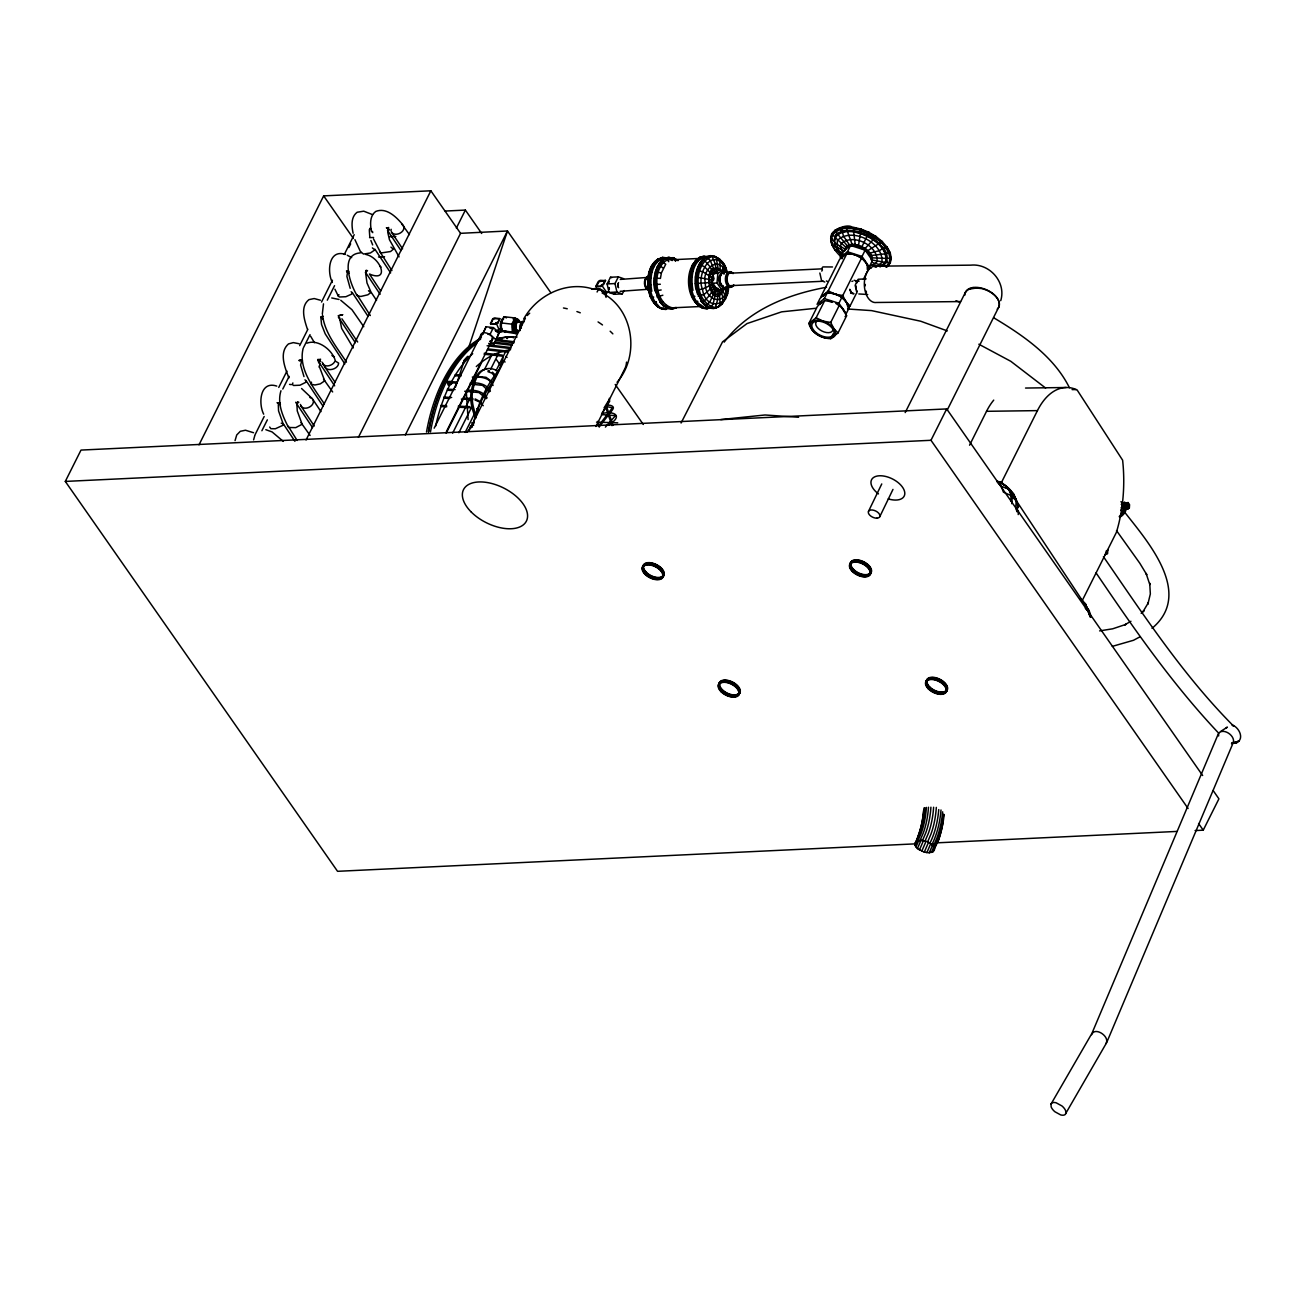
<?xml version="1.0" encoding="UTF-8"?>
<svg xmlns="http://www.w3.org/2000/svg" width="1306" height="1306" viewBox="0 0 1306 1306"><rect width="100%" height="100%" fill="white"/><g stroke="black" fill="none" stroke-linecap="round" stroke-linejoin="round"><path stroke-width="1.5" d="M855.218 244.565L849.422 244.826L846.076 247.471L835.383 237.676C839.056 231.407 847.219 231.031 853.667 231.848L855.218 244.565L865.029 248.548L871.053 255.535L885.37 253.805L886.252 258.392L885.386 262.408L871.069 259.829M727.034 286.455L721.565 289.54L716.88 289.769L712.292 283.206L713.19 273.574L718.675 270.489L723.361 270.26L724.797 272.007M723.361 270.26L717.876 273.346L716.978 282.978L721.565 289.54M658.599 258.637L660.379 259.47L658.599 258.637C647.727 265.314 646.421 279.941 648.69 291.352L651.825 291.205C649.523 279.696 650.78 262.033 664.183 258.229L662.55 257.364L657.245 259.616L663.383 257.821L667.366 258.31M661.179 289.965L655.073 291.042C651.074 278.325 657.277 252.956 674.484 258.408L675.659 261.037M711.297 307.563C683.332 313.832 679.822 254.85 707.999 256.433M689.878 289.671L692.964 290.324C690.629 278.619 691.902 260.661 705.534 256.809L703.869 255.927L698.481 258.196L699.869 257.217L701.665 258.049L699.869 257.217M713.909 283.843L702.481 289.067L696.278 290.161C692.213 277.231 698.514 251.438 716.015 256.988L718.3 269.33L720.21 270.44L719.818 259.192L714.496 256.123M708.162 307.171C713.109 310.404 719.084 307.155 722.675 303.367L722.789 297.229L720.7 289.867C711.721 295.678 708.211 276.709 715.247 272.693L710.219 260.335L706.366 256.907L704.979 257.886M855.952 285.818L856.165 288.904M606.049 297.425L605.951 293.703L600.76 289.85L598.736 288.691L591.536 289.034M841.962 255.633L839.987 255.764C834.403 250.246 828.526 242.263 831.644 234.035C834.958 227.554 854.989 221.122 853.585 231.456C867.902 234.247 888.668 244.973 885.501 262.212L880.064 266.979M518.89 321.717L518.547 319.595L514.939 317.962L504.051 316.705L500.949 322.892L501.455 330.728L502.99 331.528L515.952 333.634L517.764 330.565M515.952 333.634L512.344 331.985L511.838 324.149L514.939 317.962M1010.713 501.226C1012.558 492.117 1006.11 483.334 997.278 481.179M1013.913 498.125L1016.248 500.59C1013.734 491.823 1006.24 483.938 997.213 481.996L1001.359 486.371L1003.383 492.101L1010.942 495.562L1016.133 500.688L1015.839 508.524L1017.031 511.544M1018.223 514.564L1018.37 510.793M842.223 230.052L843.317 235.847L849.422 244.826M1106.133 551.05L1106.46 553.809L1107.651 549.712M1107.847 549.581L1107.553 553.679L1105.007 554.381M1121.168 507.577L1123.813 507.381L1123.878 503.757L1128.041 502.549L1129.576 504.72L1129.347 507.969L1127.307 508.769M1126.017 506.859L1126.768 502.908L1128.106 508.703L1125.217 508.899L1123.797 506.924L1124.009 503.953M1127.747 502.843L1129.217 507.773L1128.351 504.573L1126.245 507.071M691.951 267.387L692.115 265.461L696.245 260.221L698.171 260.955M304.935 379.834L306.224 380.879L305.637 382.397L299.939 385.221L293.572 385.482L292.299 384.437L292.887 382.936M372.373 247.911L374.838 249.919L370.398 252.989L363.492 254.05L361.027 252.042M379.589 251.274L391.914 270.587M858.564 245.348L860.36 233.431L853.667 231.848M860.327 233.056L860.932 229.072L861.552 230.607M1122.262 505.536L1122.246 506.222A2.302 1.306 84.7 0 0 1123.78 508.622M391.016 230.64L391.163 229.285M1127.584 508.752L1126.18 506.761C1123.34 508.148 1123.029 503.251 1123.895 507.267M269.689 427.046L270.815 428.678L275.354 428.76L283.565 425.038L278.553 410.917L278.325 404.991L279.043 402.64L278.586 403.978L280.268 403.048L277.068 402.689L280.447 404.844M288.251 426.278L297.148 440.465M351.118 291.744L352.342 292.691L351.689 294.095L345.861 296.723L339.495 297.001L338.27 296.038L338.94 294.634M356.93 294.585L370.316 315.546M1051.004 1104.109L1051.15 1106.868A11.607 6.269 28.2 0 0 1054.873 1111.733L1060.652 1114.9A6.35 3.428 28.2 0 0 1065.125 1114.54L1106.672 1042.596L1233.501 742.037C1234.643 735.327 1223.738 727.899 1218.629 733.107L1091.947 1033.34L1051.004 1104.109L1051.705 1103.162A6.35 3.428 28.2 0 1 1056.179 1102.803L1061.974 1105.97A11.607 6.269 28.2 0 1 1065.68 1110.835L1065.827 1113.594M442.897 383.425L443.175 381.825M450.701 382.952L449.493 383.964L449.378 382.185L450.423 382.087M603.421 284.871L605.543 280.627L600.613 280.333A2.285 1.339 -34.9 0 0 597.936 282.112L595.814 286.373L600.744 286.651C603.486 284.561 602.833 283.19 600.385 286.145L595.814 286.373M656.951 262.31L655.041 261.592L650.976 266.751L647.841 278.358L650.992 278.211M676.247 307.857C653.555 312.346 649.719 274.766 661.44 261.282L665.734 264.236L661.407 272.889L660.428 278.407L654.241 278.064M726.871 287.124C725.385 307.808 703.967 299.972 705.436 282.929C701.224 269.918 719.116 254.474 725.157 271.811C727.997 266.702 722.169 261.265 718.463 258.408L723.23 262.93L727.213 273.019M724.667 288.234C709.664 317.946 699.134 253.707 722.218 271.273L723.638 264.955C709.811 247.814 696.343 276.284 702.481 289.067C705.011 310.632 729.156 307.432 728.536 286.569L725.565 299.009L721.418 304.249L723.41 301.229M1218.629 733.107L1218.629 735.964M1000.723 300.674C1006.502 282.292 989.622 263.175 970.799 265.151L874.187 266.212M1091.653 1034.695C1094.722 1026.108 1110.59 1036.752 1105.888 1043.641M1120.907 515.103A8.571 5.061 -35.4 0 0 1122.523 513.601L1124.956 508.736M834.371 239.7L834.975 236.925M853.585 231.456C847.104 230.64 838.893 231.015 835.187 237.317L834.518 241.675L836.575 244.124L845.651 249.479M472.968 425.266C477.425 405.219 485.783 385.743 499.072 369.925M503.218 356.848C499.153 379.05 479.253 394.722 475.89 418.002M513.16 337.487L513.274 337.911M497.896 322.99L499.659 318.582L495.007 318.044A2.106 1.469 -23.5 0 0 492.362 319.415L490.583 323.806L495.252 324.345L497.896 322.99L499.659 318.582M608.955 400.077L604.025 407.962M1123.111 505.504L1123.535 507.299M235.047 440.644L236.729 434.963L240.304 431.306L245.495 430.229L253.544 432.727M253.609 439.861L254.817 435.535M323.496 303.857L322.321 313.979M1122.719 505.226L1122.605 506.206M303.237 348.033C297.817 368.782 313.848 387.898 324.361 403.962M319.219 361.387L320.558 359.199L317.668 359.885L319.48 360.276L317.685 359.46M280.97 390.755C276.97 403.244 282.831 416.5 288.544 427.486L295.744 427.633L302.127 424.27L297.262 410.933L296.886 404.207L297.605 401.856L297.148 403.195L298.829 402.264L297.311 402.656M715.998 306.42L717.81 307.253L719.198 306.273L720.047 303.547L719.394 290.96M1123.601 505.324L1123.454 506.353M944.14 814.715A79.486 47.277 87.3 0 1 938.279 840.591L933.023 851.741L929.268 852.785L924.289 852.165L917.416 848.622L915.033 845.439L918.559 834.795A67.814 40.339 87.3 0 0 923.962 807.973M934.1 850.679L934.541 849.341C932.843 841.978 921.105 837.685 915.228 842.566M455.484 387.131L463.826 362.072M468.315 348.571L507.479 230.982L460.561 233.333L430.866 190.79L323.659 195.884L199.002 444.84M388.111 228.811L388.568 227.456L387.833 232.664L389.449 239.7L399.081 256.874M481.065 337.862L481.408 336.883M488.673 343.429L494.125 343.87L499.137 332.769L493.407 327.61L486.077 326.761L482.763 334.467M494.125 343.87L499.137 332.769M505.063 332.377L505.7 330.696M482.159 334.875L486.077 326.761M624.17 290.552L622.227 293.899L614.342 294.274L610.277 292.952L609.053 292.446L607.11 283.941L610.473 277.247L618.358 276.872L623.648 278.7M618.358 276.872L615.012 283.565L616.938 292.071L622.227 293.899M614.342 294.274L615.044 292.495M916.306 841.505L919.587 833.865A66.279 39.425 87.3 0 0 924.86 807.647M917.955 840.786L921.187 833.228A65.316 38.854 87.3 0 0 926.395 807.402M915.93 847.039L918.787 840.362M920.061 840.476L923.293 832.95A64.99 38.658 87.3 0 0 928.468 807.239M917.416 848.622L921.089 840.068M922.477 840.574L925.709 833.016A65.316 38.854 87.3 0 0 930.917 807.19M919.408 850.059L923.162 841.309M925.04 841.08L928.321 833.457A66.279 39.425 87.3 0 0 933.61 807.239M921.742 851.267L925.579 842.354M927.587 841.978L930.917 834.207A67.814 40.339 87.3 0 0 936.32 807.386M924.289 852.165L928.174 843.121M926.852 852.671L930.77 843.545M929.268 852.785L933.202 843.627M933.398 846.206L936.973 837.864A74.654 44.404 87.3 0 0 942.654 811.826M931.374 852.459L934.508 845.162M934.296 847.823L937.969 839.268A77.152 45.89 87.3 0 0 943.65 814.144M933.023 851.741L936.908 842.697A83.029 49.383 87.3 0 0 941.642 825.114M860.932 229.072L868.817 232.223L868.294 233.35L863.233 231.293M868.506 511.332L881.762 483.938M879.722 516.801L892.978 489.391M867.07 235.798L868.817 232.223M861.911 246.72L868.147 233.97M916.028 843.823L337.552 871.314L65.3 481.424L81.005 450.08L946.687 408.925L1202.646 775.503M344.294 254.474L354.204 234.688M255.094 434.686L264.187 416.5M278.749 387.425L286.945 371.084M299.678 345.633L307.873 329.275M321.521 302.029L332.442 280.219M348.816 247.503L350.645 243.879M261.886 430.751L267.338 419.863M282.782 389.041L289.132 376.34M303.661 347.331L310.028 334.63M327.284 300.168L334.548 285.671M306.045 440.024L430.866 190.79M456.365 228.077L465.377 210.086L481.702 233.464M358.415 437.314L460.561 233.333M405.333 434.963L507.479 230.982L550.805 292.691M434.18 428.172L481.196 334.303M490.583 323.806L492.95 319.464M495.252 324.345L495.758 322.713L497.7 322.517M487.954 334.336L490.011 334.385L493.407 327.61M446.342 431.698L492.542 339.429M446.195 433.249L481.604 362.529M500.508 329.014C498.696 331.087 496.394 329.177 500.508 329.014L501.129 328.41M452.643 433.151L470.813 396.893M484.428 369.68L491.693 355.183M458.879 432.743L471.597 407.358M490.664 369.272L498.843 352.947M465.165 432.4L475.155 412.451M496.035 370.741L505.128 352.604M468.756 431.306L525.404 318.191M596.156 286.879L598.85 282.014M597.087 292.005L598.736 288.691M603.062 284.365L605.2 280.104M595.911 426.474L624.235 369.925A55.799 30.789 26.6 0 0 626.537 362.121M681.079 423.013L722.545 341.846L746.999 323.578L781.657 311.84L816.054 308.265M835.758 303.319L841.635 307.383L846.615 315.791L838.028 332.932L830.73 338.695C821.262 338.45 811.63 332.997 808.838 323.513L817.425 306.371L819.744 304.086L824.706 300.609L832.493 301.996A13.631 7.526 26.6 0 0 829.212 301.229M847.447 251.748L850.598 245.463L865.16 250.164L872.441 260.596L869.29 266.897L862.009 256.449L847.447 251.748L840.182 257.494L843.333 251.209L850.598 245.463M824.347 298.584L827.318 292.675C836.754 292.773 846.484 298.339 849.161 307.808L846.19 313.734L838.909 303.286L824.347 298.584L817.083 304.331L820.037 298.421L828.249 290.814L846.925 253.511C856.377 253.609 866.107 259.159 868.768 268.644L863.429 279.304M808.838 323.513L816.119 317.766L824.706 300.609M862.009 256.449L865.16 250.164M838.909 303.286L841.864 297.376M847.741 308.298L850.092 305.947L845.929 301.784L842.794 295.515L861.487 258.213M838.028 332.932L833.881 328.671L830.714 322.468L839.301 305.326M830.73 338.695L833.31 333.552M850.092 305.947L856.312 293.524M905.189 412.582L965.428 292.266M65.3 481.424L930.982 440.285L946.687 408.925M947.046 410.411L998.878 306.861M969.558 445.215L986.536 411.308A69.3 39.539 89.2 0 1 993.735 400.109M1003.873 485.408L1001.686 482.028L1037.437 410.623A69.3 39.539 89.2 0 1 1073.516 388.535L1077.091 389.923L1122.621 460.202A109.965 62.737 89.2 0 1 1116.352 532.456L1082.38 600.287M1195.088 830.567L1203.234 830.175L1218.922 798.831L1213.111 790.489M1123.209 504.965L1123.062 506.157M698.188 296.168L704.179 294.405L714.382 285.361L715.084 286.651L709.452 295.58L704.13 301.066L700.947 301.213L709.664 308.036L713.06 304.216L716.912 288.153L717.908 288.267M606.196 291.597L605.674 293.736L608.367 291.94L606.098 291.613L601.87 285.394M883.64 265.02A28.405 15.672 26.5 0 0 883.607 248.124L873.943 238.835L865.029 248.548M651.661 267.371L655.041 261.592M856.703 283.076L857.373 282.063M311.448 382.152L311.269 384.274L314.926 384.992L320.28 383.882L324.721 380.83L319.546 367.1M319.039 367.019L320.052 363.868L318.517 362.448M821.719 268.514L822.894 266.914L832.493 266.963M523.624 319.088C536.815 295.368 565.922 280.757 592.5 288.871M466.993 432.172L474.16 422.54M617.052 382.266C639.94 356.016 633.932 309.457 602.099 292.968M1232.733 743.049L1233.501 742.037M1124.433 512.017L1123.046 513.829A9.452 5.583 -35.4 0 1 1121.266 515.478M1119.454 516.915A8.571 5.061 -35.4 0 0 1122.931 514.172L1125.723 508.393L1123.748 512.915L1120.809 509.993M598.344 426.164L612.367 407.847L606.359 406.46M599.274 426.752L612.71 409.545C615.616 405.839 608.906 404.517 606.572 405.382M879.411 243.275L867.706 250.736M874.579 237.055L876.114 236.582L873.339 239.504M837.064 233.35L835.285 235.537L835.383 237.676M886.268 262.294L882.807 265.575L871.559 262.261M882.905 265.396L885.974 266.734L888.88 263.159C892.259 254.115 884.717 246.083 879.085 239.994L880.326 240.875M724.193 342.123C748.371 309.816 788.089 294.209 826.518 287.271M605.396 427.095L615.518 415.667L601.462 414.557M608.988 424.809C623.419 415.716 614.457 410.753 601.707 413.496L609.657 401.383L609.282 398.363M1126.637 508.458L1124.172 509.422L1122.687 505.634L1124.237 502.32L1126.67 504.067M1127.176 508.409L1124.711 509.389L1123.225 505.602L1124.776 502.288L1127.225 504.018M650.029 289.263L648.788 290.569C649.849 299.286 656.216 309.244 665.913 309.44L667.415 308.428M884.456 247.258L879.558 250.605L869.763 253.119M1141.183 613.347L1143.974 610.718L1142.913 611.812L1148.398 602.654L1147.876 604.107L1150.341 593.936L1149.721 583.113L1149.819 584.598L1146.097 573.432L1146.766 574.705L1139.812 563.245L1116.516 530.611M1152.023 628.333C1194.484 592.989 1146.162 539.933 1123.535 510.728M854.255 229.481L855.332 228.501L858.679 229.301M369.565 229.219L371.084 228.844L369.549 229.578L370.006 228.24L369.337 230.476L369.794 236.941M448.774 383.948L447.452 383.18M450.782 381.385L448.938 381.548L448.333 385.303L447.158 381.646L449.003 381.466M1225.844 728.356L1227.379 727.099L1220.62 731.458M1121.691 507.414L1122.54 507.332M878.742 243.896L882.399 241.708L879.966 241.447M840.623 254.49L839.987 255.764M694.988 261.102L696.245 260.221M824.2 294.503L827.318 292.675M824.086 294.732L820.984 296.544L839.66 259.241L846.925 253.511M885.386 262.408L887.149 261.2M661.048 258.392L662.55 257.364L666.615 257.87M708.848 256.645L710.366 255.617L716.015 256.988M672.312 309.13L673.814 308.118C651.629 305.016 650.486 258 674.484 258.408M708.832 307.824L707.297 308.869L701.665 307.481L703.167 308.347L704.848 307.334M716.88 289.769L718.12 288.952M599.536 281.557L605.543 280.627M657.375 266.44L660.51 266.293L663.219 268.056M698.612 265.151L702.742 259.91L704.669 260.645L709.844 266.522L713.925 273.787M1125.935 505.781L1127.029 505.373L1126.572 503.545M1128.025 506.238L1126.425 506.712L1128.058 508.475M1123.519 506.728L1127.339 506.663M663.513 307.938L661.848 308.934L660.379 308.085M669.896 307.628L668.248 308.624L666.762 307.775M1128.041 502.549L1127.715 504.965L1126.115 505.438M1127.274 503.12L1129.151 504.834M1128.351 504.573L1126.572 505.406L1127.388 508.752M1123.65 507.006L1125.184 509.193L1128.106 508.703M1105.97 554.152L1105.088 554.675L1105.888 553.842M1106.46 553.809L1107.047 553.466M493.26 319.252L494.729 318.599M662.86 295.221L656.967 296.952M1130.931 621.281L1124.695 624.839L1125.952 624.366L1112.696 628.806L1099.619 630.896M1139.616 637.018L1133.494 640.283L1112.304 646.372M655.841 303.531L656.608 305.93L662.697 308.428A25.614 15.248 87.3 0 0 666.697 308.918M847.316 231.097L845.766 226.787L846.647 226.934L840.591 227.962L834.681 230.313L837.783 234.133M697.845 305.294L699.2 306.077L701.028 305.131M867.462 267.877L871.151 268.089L868.31 266.13L875.118 263.959L876.963 261.69C879.036 245.806 852.328 232.419 841.031 243.912L840.411 246.801L842.909 253.56L837.995 251.095L835.203 245.969L832.036 244.532A32.095 17.713 26.6 0 1 842.648 227.864A32.095 17.713 26.6 0 1 875.657 237.137M675.104 260.727L676.9 259.812L678.238 260.58L672.998 257.56M666.142 305.473L664.346 306.388L663.007 305.62M845.031 316.591L846.615 315.791M655.334 271.86L661.407 272.889M696.539 270.652L702.71 271.697L713.974 278.913M867.233 269.379L868.768 268.644M847.61 308.543L849.161 307.808M965.085 293.181A18.251 10.921 21.3 0 1 969.493 289.099L972.578 287.663L981.72 288.577A18.268 10.938 21.3 0 1 998.747 306.861M654.11 266.604L652.102 266.049C646.911 277.705 647.678 292.005 654.486 302.861L656.412 302.078L654.486 302.861L652.869 300.249M695.298 265.298L693.257 264.743C687.984 276.594 688.752 291.14 695.674 302.176L697.633 301.376L695.674 302.176L694.041 299.515M660.885 302.551L659.661 301.931L662.795 301.784M1235.623 743.049C1245.189 739.8 1239.345 727.279 1232.031 724.912L1233.811 726.299C1183.367 675.61 1143.811 615.306 1103.423 556.666M1231.509 743.685L1239.051 741.041L1231.738 743.343M833.048 243.634L831.661 244.108L832.412 244.908L831.4 239.733L832.395 235.194C845.341 220.388 869.159 231.815 881.289 242.589M719.198 306.273L713.794 308.543L712.145 307.661M851.904 281.427L852.851 281.133M858.189 281.378L859.087 281.084L855.854 281.247L856.785 281.361M653.702 297.115L650.568 297.262L648.788 290.569L647.76 284.904L650.894 284.757M694.89 296.331L691.69 296.478M307.041 343.135C318.403 338.907 332.41 350.253 335.234 360.423C333.912 365.664 323.872 368.733 322.337 362.317M695.429 276.954L711.639 279.876M727.703 287.467L728.732 287.206M347.429 271.746L348.947 271.37L347.265 272.301L347.723 270.962L346.89 276.382L350.188 288.316M365.99 270.979L367.508 270.587L365.827 271.517L366.284 270.179L365.566 272.53L366.986 282.912L370.904 291.924L376.536 300.38M490.077 340.997L491.219 340.719A6.252 3.445 26.6 0 0 491.399 336.017A6.252 3.445 26.6 0 0 484.102 332.704A6.252 3.445 26.6 0 0 481.392 336.295M882.889 248.695L887.215 247.291L890.251 252.956L891.296 258.327L890.268 263.045L887.247 266.751L885.974 266.734M496.884 330.581L497.864 330.369M1231.819 743.522L1237.517 742.314L1231.836 743.147M832.053 238.459L830.632 238.737L834.305 241.349L835.399 246.263L844.411 251.209M331.74 297.964L339.005 299.466M886.252 258.392L871.51 257.821M876.946 518.155L878.171 517.96A6.252 3.445 25.5 0 0 878.644 513.144A6.252 3.445 25.5 0 0 870.857 509.993A6.252 3.445 25.5 0 0 869.029 514.286L869.927 515.348A6.252 3.445 25.5 0 0 876.979 518.172M969.476 289.083L977.231 287.924L972.578 287.663M720.765 419.585L765.006 414.981L798.586 417.251M711.607 282.374L695.347 283.614M833.032 233.921L831.644 234.035L835.187 237.317M620.285 279.419L648.119 277.394M660.346 284.235L654.159 284.594M620.105 291.32L647.988 289.295M1125.641 502.99L1128.009 502.826M1123.878 503.757L1126.849 503.512L1125.903 506.777L1127.568 509.03M692.033 283.777L688.833 283.924M445.134 211.05L465.377 210.086M369.549 237.659L373.598 237.463M389.776 236.696L395.849 236.402M378.511 257.021L384.568 256.743M669.668 259.861L699.771 258.425M713.19 273.574L717.876 273.346M729.042 273.264L822.241 268.84M607.11 283.941L615.012 283.565M712.292 283.206L716.978 282.978M866.172 278.88L858.222 279.255L857.046 280.855L855.169 285.345L856.932 293.099M730.283 285.671L823.286 281.247M609.053 292.446L616.938 292.071M867.706 294.487L858.826 293.964M672.753 307.824L702.873 306.388M936.402 842.86L1176.755 831.432M494.745 318.599L499.872 319.056M885.484 253.56L890.251 252.956L886.594 246.687L887.215 247.291L881.942 241.3M1025.537 388.045L1066.251 387.507M1072.095 389.612L1076.177 389.563M986.536 411.308L1037.437 410.623M997.604 482.077L1001.686 482.028M960.53 301.572L876.457 302.486A18.202 11.003 89.4 0 1 864.327 283.647A18.202 11.003 89.4 0 1 877.044 266.408M596.548 422.148L617.722 422.817M440.808 405.431L446.636 405.676M458.292 406.166L469.948 406.656M440.955 406.509L446.766 406.754M458.39 407.243L470.013 407.733M443.909 397.073L451.647 397.481M463.255 398.069L472.935 398.575M443.991 398.167L449.786 398.461M461.377 399.065L472.968 399.669M692.115 277.117L689.127 277.9M867.102 268.073L870.253 268.252M447.338 389.123L455.059 389.596M466.617 390.298C474.062 389.792 482.991 390.788 487.138 397.955M447.387 390.233L453.166 390.576M464.707 391.278L478.943 392.551L486.273 398.64M847.855 309.016L871.575 310.616L920.697 321.227L947.291 330.908M451.125 381.63L456.871 382.038M470.307 382.968C477.767 382.364 486.746 383.703 490.403 391.196M456.871 383.131L451.125 382.74L450.978 384.486L449.133 384.666M470.274 384.078L482.518 385.352L489.505 391.849M455.206 374.626L460.936 375.067M474.323 376.112L486.061 377.32L491.709 381.515M455.174 375.736L460.887 376.177M472.331 377.075C479.857 376.683 489.799 377.173 493.048 385.466M840.591 227.962L839.497 227.848L841.929 232.011M1122.278 507.512L1123.601 507.463M842.794 295.515L834.991 294.209L828.249 290.814M484.33 353.175L502.353 355.085M484.085 354.22L502.075 356.13M487.628 348.882L507.528 351.118M487.35 349.91L507.201 352.13M513.111 318.974L516.735 319.382M500.949 322.892L511.838 324.149M490.387 323.349L495.039 323.888M501.455 330.728L512.344 331.985M488.917 344.964L510.662 347.51M487.105 345.78L510.76 348.555M830.714 322.468L822.927 321.08L816.119 317.766M494.566 342.156L512.246 344.294M490.762 342.76L512.311 345.355M707.428 256.711L700.783 257.641A26.038 15.509 87.3 0 0 696.669 301.768L704.032 307.824A26.038 15.509 87.3 0 0 710.758 307.677M718.3 269.33C700.114 268.432 713.958 310.812 724.095 287.581L727.622 293.507L724.406 299.727L725.712 297.082L721.777 288.234M853.651 293.54L851.757 292.887L849.798 289.279L850.973 292.756L853.814 293.883M852.459 293.589L850.565 292.936M496.427 339.544L513.993 341.731M496.525 340.637L514.025 342.809M886.382 258.164L891.296 258.327L890.512 257.331M388.127 228.452L386.364 227.783M359.999 252.94C339.348 254.654 350.563 285.067 357.224 295.809L360.831 296.462L367.868 294.797L370.806 292.593L368.455 290.732M488.118 370.594L489.538 370.855M487.954 371.688L491.84 373.092L494.827 376.128M289.54 384.388L291.336 384.617M693.241 270.815L691.119 270.456L690.123 272.301M652.086 272.023L648.951 272.17L649.017 273.476M345.453 254.425C328.606 248.744 326.875 271.779 332.344 282.488M276.774 386.103C259.927 380.421 258.196 403.456 263.665 414.165M281.214 423.193L283.288 423.813L294.927 441.314M390.935 247.144L393.4 249.152L390.576 251.519L380.813 253.021L373.483 238.867M299.107 343.739L293.295 342.613L288.479 343.919C278.668 352.555 284.969 367.835 288.904 377.924M1121.821 504.345L1123.748 504.769L1123.829 506.826M1123.16 512.785L1121.576 509.879M853.079 227.195L861.258 229.138M854.206 280.268L857.748 281.361M335.756 361.321L338.613 363.101C338.581 368.602 328.916 371.884 325.39 367.737L325.292 366.757M475.172 398.918L481.294 402.199M474.976 399.979L478.943 401.693L483.253 405.725M885.501 262.212L890.268 263.045L889.533 261.869M471.27 427.715L470.209 427.356M824.788 282.014L821.605 280.774L819.841 273.019M855.332 228.501L856.834 228.974M320.443 300.233L314.175 298.552L308.983 299.629C299.89 306.681 304.429 320.199 307.432 329.21M265.82 429.69L272.105 431.943L283.271 441.379M331.936 355.559L334.418 356.799M309.849 397.416L312.363 398.705L320.982 411.635M472.445 427.046L470.193 426.18M955.943 300.755L959.649 302.11M1001.359 486.371L1008.673 489.13L1013.783 494.011L1018.517 507.022L1016.133 500.688M862.793 230.395L862.025 230.101L874.971 236.5M470.895 426.034L472.005 426.491M722.936 264.041L725.973 267.991L727.409 272.497M860.36 233.431C870.612 237.088 880.815 243.536 885.37 253.805M610.473 277.247L611.681 277.737M506.483 317.88L504.051 316.705M1005.457 487.334L1008.95 488.917M299.123 360.227L302.404 360.521L299.107 360.652L301.996 359.983L300.592 365.109L303.988 376.601M872.163 265.477L875.934 267.273L881.877 262.571C884.456 242.9 851.365 226.313 837.358 240.549L837.375 248.205L842.125 255.339M301 422.638L310.11 435.453M323.496 379.067L332.655 391.947M664.281 308.575L665.913 309.44M365.827 254.474C380.585 257.298 390.282 282.798 369.435 274.048L380.683 290.96M347.265 255.258L351.673 257.609M993.882 317.88C1023.202 335.413 1053.926 356.473 1069.418 387.702M978.847 344.213L1010.795 361.305L1045.616 388.045M704.342 304.967L705.713 305.751L709.664 302.257L714.055 293.246L715.949 287.598L715.084 286.651M372.536 214.608L363.737 211.18L357.158 212.241C350.677 217.057 351.673 226.281 353.11 233.268M868.784 232.272L876.114 236.582M507.626 337.536L507.446 338.483M476.706 408.68L478.453 409.904M340.768 300.266L351.951 309.702L363.77 326.696M501.994 359.836L505.095 362.007M492.427 372.161L495.758 375.54M402.003 224.338L409.431 234.607M379.932 266.212L381.042 267.028M495.741 339.56L490.011 334.385M505.797 356.44L507.055 357.452M348.033 272.236L346.465 270.979L349.126 273.166M301.555 388.502L312.363 398.705M388.535 229.04L387 227.799L389.531 230.036M319.856 360.717L318.321 359.476L320.852 361.713M875.885 236.37L882.399 241.708M874.318 236.092L886.562 247.634A32.095 17.713 26.6 0 1 886.594 266.734M473.67 425.119L471.76 422.769M835.024 250.099L837.815 250.834L842.109 255.862M834.697 249.789L835.334 250.377L832.036 244.532M847.365 245.887L837.962 234.509M1080.405 599.144L1085.531 604.025L1087.996 610.604L1085.661 608.139M721.63 284.855L721.451 284.675A6.236 3.706 87.3 0 1 721.19 274.799M1085.27 608.139L1087.865 610.702L1090.249 617.036L1088.551 612.204M320.672 316.868L323.349 319.578M1217.812 732.258C1171.923 683.479 1133.543 628.235 1096.077 572.893M1080.682 598.932L1085.531 604.025L1087.865 610.702M695.674 302.176L699.2 306.077M658.877 306.224L655.465 302.47A25.614 15.248 87.3 0 1 659.497 259.061M654.486 302.861L657.963 306.698M866.531 292.087L866.351 291.875A6.252 3.755 87.9 0 1 865.698 290.634M403.081 225.122C396.812 217.449 386.674 207.034 375.72 211.458C369.467 216.094 370.153 224.959 371.541 231.75M498.745 328.9L496.28 323.219M668.786 261.706L666.778 259.159L664.999 258.327L663.628 259.306L668.95 257.053L672.182 260.612M712.847 275.435L704.554 266.783L699.755 264.432C694.482 276.284 695.249 290.83 702.171 301.866M341.911 318.795L357.664 342.009M1120.972 501.602L1123.552 505.357M1124.613 510.271L1125.021 510.842A8.571 5.061 -35.4 0 0 1125.348 509.242M615.208 384.437L643.303 424.466M930.982 440.285L1188.101 808.512M1198.582 823.515L1203.234 830.175M496.541 359.738L501.21 366.415M323.659 195.884L353.371 238.427M300.429 404.436C302.257 412.141 315.546 406.688 313.114 399.799M402.591 248.793L391.294 231.864C394.82 237.398 405.513 232.419 403.799 226.167M387.49 230.329L401.024 250.605M374.904 249.201L390.657 272.889M365.484 272.268L380.111 294.274M352.342 292.691L368.112 316.395M338.434 317.276L355.379 342.743M353.289 347.918L341.633 328.394L339.495 317.374M346.449 362.154C336.981 347.445 324.721 333.079 322.5 315.04M344.866 363.95L325.21 333.846L321.554 324.541L320.933 318.158M322.615 363.541L334.989 382.152M317.685 360.325L334.663 385.841M306.224 380.879L323.104 406.248M300.755 405.725L314.256 426.017M295.678 402.264L312.558 427.633M1010.126 491.317L1088.926 610.506M310.648 336.262L314.403 342.645M856.605 290.307L857.242 291.483M650.47 295.825L652.069 298.78M360.978 252.76L354.922 239.651M334.907 289.197L338.27 296.038M852.1 244.385L847.431 231.489M474.274 422.426L473.719 420.924M370.888 240.484L372.667 244.924M606.637 406.803L613.069 425.299M605.641 407.26L612.024 425.642M724.846 267.534L725.842 270.652M696.767 291.662L697.714 294.666M1126.8 505.014L1127.111 506.304M1126.392 505.765L1126.703 507.038M372.455 231.407L372.732 232.648M1123.797 506.108L1123.78 506.467M463.565 362.48L463.271 363.329L463.124 362.497M716.7 272.236L715.133 263.551L712.031 256.498C691.968 263.73 693.959 303.563 715.329 307.514L717.5 300.217L717.941 291.434M468.479 357.158L467.434 357.305M835.334 245.414L835.399 246.263L835.301 244.451M466.275 391.131L468.103 419.569M837.979 250.328L837.979 249.479M964.905 295.058A18.251 10.709 23.6 0 1 969.803 288.332L973.345 287.467A18.251 10.709 23.6 0 1 994.225 294.715A18.251 10.709 23.6 0 1 997.213 309.163M878.481 493.913A18.251 10.073 26.6 0 1 877.452 475.988A18.251 10.073 26.6 0 1 903.817 489.407A18.251 10.073 26.6 0 1 888.26 498.892M938.753 809.589A69.855 41.547 87.3 0 1 929.921 843.186M941.006 809.981A72.157 42.918 87.3 0 1 931.913 844.623M923.62 810.308A69.855 41.547 87.3 0 1 914.804 843.905M924.126 810.781A72.14 42.918 87.3 0 1 923.195 818.78M922.869 820.723A72.14 42.918 87.3 0 1 921.71 826.486M921.269 828.347A72.14 42.918 87.3 0 1 919.13 835.579M917.22 840.656A72.14 42.918 87.3 0 1 915.033 845.439M943.193 820.837A81.494 48.469 87.3 0 1 937.92 841.766M865.062 285.932A6.252 3.755 87.9 0 1 865.339 284.398M834.436 240.745A28.405 15.672 26.5 0 1 873.943 238.835M845.243 249.756A14.595 8.048 26.6 0 1 860.54 246.083A14.595 8.048 26.6 0 1 871.853 260.596M844.558 251.111A14.595 8.048 26.6 0 1 858.091 246.801A14.595 8.048 26.6 0 1 871.641 259.861M820.282 304.069A13.631 7.526 26.6 0 1 821.539 302.519M841.423 307.269A13.631 7.526 26.6 0 1 844.704 311.954M832.657 327.724A9.322 5.142 26.6 0 1 822.078 331.104A9.322 5.142 26.6 0 1 818.193 320.574M822.829 296.266A13.582 7.493 26.6 0 1 826.094 293.703M831.742 293.426A13.582 7.493 26.6 0 1 838.256 295.548M841.309 297.327A13.582 7.493 26.6 0 1 847.61 306.371M822.943 296.038A13.582 7.493 26.6 0 1 836.754 294.585A13.582 7.493 26.6 0 1 847.741 306.143M842.141 258.833A13.582 7.493 26.6 0 1 861.029 257.935M863.641 260.057A13.582 7.493 26.6 0 1 867.347 266.963M821.768 271.093A6.252 3.82 89.1 0 1 822.454 269.95M827.498 281.41A6.252 4.391 -76.5 0 1 826.437 280.953M723.246 285.949A6.236 3.706 87.3 0 1 722.3 285.508M722.936 273.591A6.236 3.706 87.3 0 1 723.916 273.607M999.286 482.779A42.053 25.81 -33.5 0 1 1011.742 503.708M1085.89 606.457A42.053 25.81 -33.5 0 1 1090.82 617.183M1012.983 494.68A42.592 26.267 -33.4 0 1 1017.113 511.707M1086.804 607.421A42.592 26.267 -33.4 0 1 1089.122 614.016M723.655 301.164A25.989 15.46 87.3 0 1 698.579 292.511A25.989 15.46 87.3 0 1 710.79 256.335M714.839 256.825A25.989 15.46 87.3 0 1 722.185 262.881M723.197 264.449A25.989 15.46 87.3 0 1 724.977 268.008M726.642 293.948A25.989 15.46 87.3 0 1 724.552 299.547M709.321 307.889A25.989 15.46 87.3 0 1 689.943 287.467A25.989 15.46 87.3 0 1 701.991 256.907M712.962 308.102A26.038 15.492 87.2 0 1 701.551 301.539L696.8 290.275A26.038 15.492 87.2 0 1 713.631 256.645M676.524 307.53A25.565 15.215 87.3 0 1 656.804 291.287A25.565 15.215 87.3 0 1 665.489 259.012M673.341 258.262A25.565 15.215 87.3 0 1 677.161 260.449M665.293 309.13A25.565 15.215 87.3 0 1 648.494 285.083A25.565 15.215 87.3 0 1 661.995 258.115M675.365 307.432A25.614 15.248 87.2 0 1 660.265 302.225L655.596 291.156A25.614 15.248 87.2 0 1 668.15 257.576M649.898 290.356A7.183 4.277 87.3 0 1 645.148 282.651A7.183 4.277 87.3 0 1 650.078 276.17M649.686 289.393A6.481 3.853 87.3 0 1 644.446 283.614A6.481 3.853 87.3 0 1 648.87 276.905M649.278 289.687A6.481 3.853 87.3 0 1 645.033 283.582A6.481 3.853 87.3 0 1 648.445 276.741M727.36 286.406A7.901 4.702 87.3 0 1 719.998 281.28A7.901 4.702 87.3 0 1 725.303 272.072M733.76 284.79A7.901 4.702 87.3 0 1 727.132 285.426A7.901 4.702 87.3 0 1 726.414 274.276A7.901 4.702 87.3 0 1 733.041 273.64M723.181 286.651A6.775 4.032 87.3 0 1 718.757 278.505A6.775 4.032 87.3 0 1 724.373 273.836M723.051 286.471A6.775 4.032 87.3 0 1 719.753 281.1A6.775 4.032 87.3 0 1 721.287 274.178M722.218 273.411A6.775 4.032 87.3 0 1 724.291 273.215M733.858 285.443A7.134 4.245 87.3 0 1 727.115 279.876A7.134 4.245 87.3 0 1 733.058 273.117M733.221 285.475A7.134 4.245 87.3 0 1 726.479 279.908A7.134 4.245 87.3 0 1 732.421 273.15M713.468 280.529A6.775 4.032 87.3 0 1 713.794 277.084M520.408 328.165A4.832 2.22 -83.4 0 1 523.543 321.913M521.339 328.198A2.873 1.322 -83.4 0 1 522.416 323.904M517.911 331.316A6.481 2.971 -83.4 0 1 513.927 329.504A6.481 2.971 -83.4 0 1 515.576 320.574A6.481 2.971 -83.4 0 1 519.559 322.386M517.617 329.961A4.832 2.22 -83.4 0 1 514.482 326.239A4.832 2.22 -83.4 0 1 518.123 321.635M517.633 330.891A4.832 2.22 -83.4 0 1 515.821 325.129A4.832 2.22 -83.4 0 1 519.315 321.782M518.645 331.104A5.273 2.416 -83.4 0 1 516.033 325.08A5.273 2.416 -83.4 0 1 520.294 322.19M520.31 330.516A5.273 2.416 -83.4 0 1 520.523 323.659A5.273 2.416 -83.4 0 1 523.788 321.88M502.304 329.536A5.273 2.416 -83.4 0 1 501.292 328.328M500.802 326.059A5.273 2.416 -83.4 0 1 500.802 324.704M501.292 322.043A5.273 2.416 -83.4 0 1 502.304 320.003M502.941 319.415A5.273 2.416 -83.4 0 1 503.577 319.154M516.866 331.202A6.481 2.971 -83.4 0 1 512.899 329.39A6.481 2.971 -83.4 0 1 514.548 320.46A6.481 2.971 -83.4 0 1 518.515 322.272M502.108 330.565A6.334 2.906 -83.4 0 1 500.378 323.953A6.334 2.906 -83.4 0 1 503.643 318.093M501.928 329.226A6.334 2.906 -83.4 0 1 501.928 321.7M502.484 320.329A6.334 2.906 -83.4 0 1 503.153 319.252M490.272 327.904A5.763 3.183 26.6 0 1 493.031 328.72M495.496 330.32A5.763 3.183 26.6 0 1 496.394 331.283M491.758 339.331A3.934 2.171 26.6 0 1 490.272 341.535M491.709 339.25A3.836 2.122 26.6 0 1 490.272 341.405M490.24 328.247A5.518 3.053 26.6 0 1 491.562 328.524A5.273 2.906 26.6 0 0 490.403 328.23M495.252 330.549A5.518 3.053 26.6 0 1 496.117 331.479M595.601 289.246A5.697 3.151 26.6 0 1 597.968 289.132M600.711 290.014A5.697 3.151 26.6 0 1 601.984 290.765M603.911 292.626A5.697 3.151 26.6 0 1 604.449 293.621M593.838 289.034A6.84 3.771 26.6 0 1 601.772 289.867A6.84 3.771 26.6 0 1 605.478 295.891M598.866 289.72A6.84 3.771 26.6 0 1 600.499 290.389M602.033 291.303A6.84 3.771 26.6 0 1 604.351 293.54M609.412 288.904A5.697 3.396 87.3 0 1 608.971 287.565M609.151 289.181A6.22 3.706 87.3 0 1 608.694 287.728M608.759 282.978A6.22 3.706 87.3 0 1 609.265 281.639M618.228 283.467A4.245 2.53 87.3 0 0 618.505 287.695A4.147 2.465 87.3 0 1 618.538 282.618M527.281 315.546A55.799 30.789 26.6 0 1 529.697 313.195M563.457 307.987A55.799 30.789 26.6 0 1 567.245 308.771M576.909 311.563A55.799 30.789 26.6 0 1 580.272 312.803M598.066 321.929A55.799 30.789 26.6 0 1 602.49 324.949M610.147 331.218A55.799 30.789 26.6 0 1 612.857 333.863M476.298 366.545A148.46 88.563 87.1 0 1 510.548 349.698M1122.246 506.189A2.302 1.306 84.7 0 1 1123.666 504.083M1122.621 508.409A2.302 1.306 84.7 0 1 1121.332 508.556M1121.217 504.328A2.302 1.306 84.7 0 1 1122.54 504.769M1124.188 508.948A7.705 4.555 -35.4 0 1 1123.878 510.385M1123.144 511.903A7.705 4.555 -35.4 0 1 1120.548 514.727M1126.131 508.948A9.452 5.583 -35.4 0 1 1119.634 517.421M1124.286 510.956A7.705 4.555 -35.4 0 1 1123.535 512.474M1120.956 515.299A7.705 4.555 -35.4 0 1 1119.291 516.425M464.201 360.652A144.868 86.163 87.3 0 1 468.185 356.391M498.419 338.45A144.868 86.163 87.3 0 1 513.389 337.013M435.649 426.05A144.868 86.163 87.3 0 1 472.707 353.681M496.509 339.413A144.868 86.163 87.3 0 1 517.045 337.062M428.727 431.927A151.169 89.902 87.3 0 1 477.947 341.127M497.684 332.214A151.169 89.902 87.3 0 1 501.569 331.414M430.49 431.845A151.169 89.902 87.3 0 1 476.674 343.217M497.537 332.638A151.169 89.902 87.3 0 1 505.275 331.038M597.626 421.365A151.169 89.902 87.3 0 1 599.144 426.85M475.58 417.512A22.071 9.534 75.2 0 1 471.237 391.49L472.07 387.572A60.68 26.202 75.2 0 1 486.893 368.912M475.89 414.655A22.071 9.534 75.2 0 1 472.674 391.114L473.523 387.196A60.68 26.202 75.2 0 1 498.206 371.443M428.286 431.943A151.169 89.902 87.3 0 1 480.608 339.185M497.243 332.23A151.169 89.902 87.3 0 1 503.071 331.136M463.761 360.685A144.868 86.163 87.3 0 1 467.744 356.424M497.978 338.466A144.868 86.163 87.3 0 1 501.684 337.699M505.422 337.193A144.868 86.163 87.3 0 1 512.932 337.03M426.507 432.025A151.169 89.902 87.3 0 1 480.396 338.352M497.406 331.887A151.169 89.902 87.3 0 1 501.292 331.218M500.753 338.352L501.733 339.038L500.753 338.352M450.701 382.119L451.37 384.209L452.023 382.887L450.701 382.119M506.712 337.568L506.989 338.499L506.712 337.568M342.58 314.73L338.14 315.823L342.613 314.713M322.925 316.444L321.423 316.836L322.876 316.46M813.279 329.651A12.032 6.644 26.6 0 0 832.624 335.903A12.032 6.644 26.6 0 0 822.927 322.027A12.032 6.644 26.6 0 0 813.279 329.651M812.005 329.716A13.631 7.526 26.6 0 0 833.897 336.785A13.631 7.526 26.6 0 0 822.927 321.08A13.631 7.526 26.6 0 0 812.005 329.716M721.973 690.286A10.872 5.991 26.6 0 0 739.016 693.339A10.872 5.991 26.6 0 0 727.164 681.275A10.872 5.991 26.6 0 0 721.973 690.286M721.581 690.401A11.46 6.318 26.6 0 0 739.539 693.6A11.46 6.318 26.6 0 0 727.05 680.883A11.46 6.318 26.6 0 0 721.581 690.401M722.283 689.666A10.872 5.991 26.6 0 0 739.327 692.702A10.872 5.991 26.6 0 0 727.475 680.655A10.872 5.991 26.6 0 0 722.283 689.666M721.892 689.78A11.46 6.318 26.6 0 0 739.849 692.98A11.46 6.318 26.6 0 0 727.36 680.263A11.46 6.318 26.6 0 0 721.892 689.78M721.353 691.527A10.872 5.991 26.6 0 0 738.396 694.58A10.872 5.991 26.6 0 0 726.544 682.516A10.872 5.991 26.6 0 0 721.353 691.527M720.961 691.641A11.46 6.318 26.6 0 0 738.918 694.841A11.46 6.318 26.6 0 0 726.43 682.14A11.46 6.318 26.6 0 0 720.961 691.641M721.663 690.907A10.872 5.991 26.6 0 0 738.706 693.959A10.872 5.991 26.6 0 0 726.854 681.895A10.872 5.991 26.6 0 0 721.663 690.907M721.271 691.021A11.46 6.318 26.6 0 0 739.229 694.221A11.46 6.318 26.6 0 0 726.74 681.52A11.46 6.318 26.6 0 0 721.271 691.021M929.317 687.478A10.872 5.991 26.6 0 0 946.344 690.531A10.872 5.991 26.6 0 0 934.492 678.467A10.872 5.991 26.6 0 0 929.317 687.478M928.909 687.593A11.46 6.318 26.6 0 0 946.866 690.792A11.46 6.318 26.6 0 0 934.378 678.092A11.46 6.318 26.6 0 0 928.909 687.593M929.627 686.858A10.872 5.991 26.6 0 0 946.654 689.911A10.872 5.991 26.6 0 0 934.802 677.847A10.872 5.991 26.6 0 0 929.627 686.858M929.219 686.972A11.46 6.318 26.6 0 0 947.177 690.172A11.46 6.318 26.6 0 0 934.688 677.471A11.46 6.318 26.6 0 0 929.219 686.972M928.68 688.735A10.872 5.991 26.6 0 0 945.724 691.772A10.872 5.991 26.6 0 0 933.872 679.708A10.872 5.991 26.6 0 0 928.68 688.735M928.288 688.833A11.46 6.318 26.6 0 0 946.246 692.049A11.46 6.318 26.6 0 0 933.757 679.332A11.46 6.318 26.6 0 0 928.288 688.833M928.99 688.099A10.872 5.991 26.6 0 0 946.034 691.152A10.872 5.991 26.6 0 0 934.182 679.087A10.872 5.991 26.6 0 0 928.99 688.099M928.599 688.213A11.46 6.318 26.6 0 0 946.556 691.429A11.46 6.318 26.6 0 0 934.068 678.712A11.46 6.318 26.6 0 0 928.599 688.213M645.915 572.861A10.872 5.991 26.6 0 0 662.958 575.897A10.872 5.991 26.6 0 0 651.106 563.833A10.872 5.991 26.6 0 0 645.915 572.861M645.523 572.959A11.46 6.318 26.6 0 0 663.481 576.175A11.46 6.318 26.6 0 0 650.992 563.457A11.46 6.318 26.6 0 0 645.523 572.959M646.225 572.24A10.872 5.991 26.6 0 0 663.268 575.277A10.872 5.991 26.6 0 0 651.416 563.212A10.872 5.991 26.6 0 0 646.225 572.24M645.833 572.338A11.46 6.318 26.6 0 0 663.791 575.554A11.46 6.318 26.6 0 0 651.302 562.837A11.46 6.318 26.6 0 0 645.833 572.338M645.295 574.101A10.872 5.991 26.6 0 0 662.338 577.154A10.872 5.991 26.6 0 0 650.486 565.09A10.872 5.991 26.6 0 0 645.295 574.101M644.903 574.216A11.46 6.318 26.6 0 0 662.86 577.415A11.46 6.318 26.6 0 0 650.372 564.698A11.46 6.318 26.6 0 0 644.903 574.216M645.605 573.481A10.872 5.991 26.6 0 0 662.648 576.517A10.872 5.991 26.6 0 0 650.796 564.47A10.872 5.991 26.6 0 0 645.605 573.481M645.213 573.595A11.46 6.318 26.6 0 0 663.17 576.795A11.46 6.318 26.6 0 0 650.682 564.078A11.46 6.318 26.6 0 0 645.213 573.595M853.259 570.053A10.872 5.991 26.6 0 0 870.286 573.105A10.872 5.991 26.6 0 0 858.434 561.041A10.872 5.991 26.6 0 0 853.259 570.053M852.851 570.167A11.46 6.318 26.6 0 0 870.808 573.367A11.46 6.318 26.6 0 0 858.32 560.649A11.46 6.318 26.6 0 0 852.851 570.167M853.569 569.432A10.872 5.991 26.6 0 0 870.596 572.469A10.872 5.991 26.6 0 0 858.744 560.421A10.872 5.991 26.6 0 0 853.569 569.432M853.161 569.547A11.46 6.318 26.6 0 0 871.118 572.746A11.46 6.318 26.6 0 0 858.63 560.029A11.46 6.318 26.6 0 0 853.161 569.547M852.622 571.293A10.872 5.991 26.6 0 0 869.665 574.346A10.872 5.991 26.6 0 0 857.813 562.282A10.872 5.991 26.6 0 0 852.622 571.293M852.23 571.408A11.46 6.318 26.6 0 0 870.188 574.607A11.46 6.318 26.6 0 0 857.699 561.907A11.46 6.318 26.6 0 0 852.23 571.408M852.949 570.673A10.872 5.991 26.6 0 0 869.976 573.726A10.872 5.991 26.6 0 0 858.124 561.662A10.872 5.991 26.6 0 0 852.949 570.673M852.54 570.787A11.46 6.318 26.6 0 0 870.498 573.987A11.46 6.318 26.6 0 0 858.009 561.286A11.46 6.318 26.6 0 0 852.54 570.787M470.993 511.772A35.148 19.394 26.6 0 0 526.106 521.633A35.148 19.394 26.6 0 0 487.807 482.632A35.148 19.394 26.6 0 0 470.993 511.772"/></g></svg>
